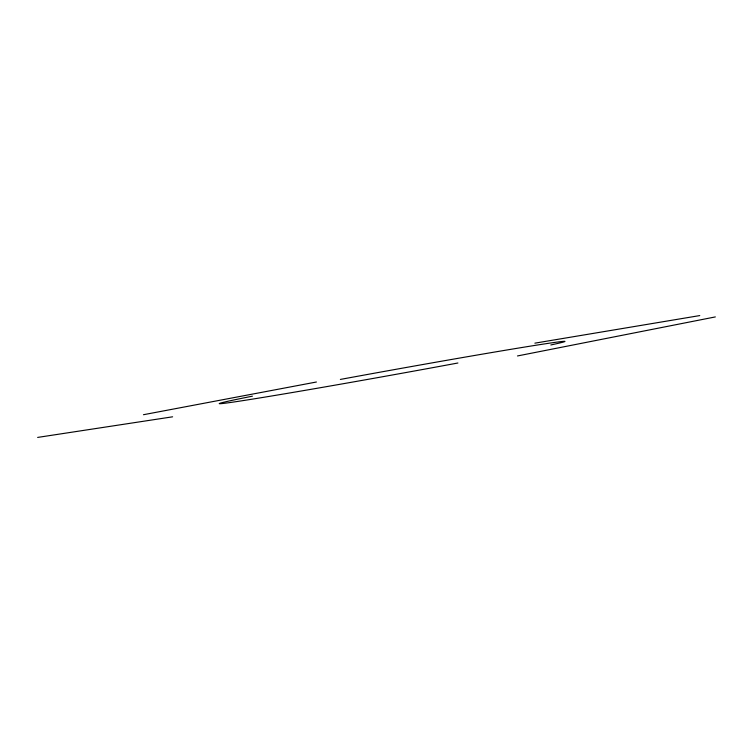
<?xml version="1.0" encoding="UTF-8"?>
<svg xmlns="http://www.w3.org/2000/svg" width="753" height="753" viewBox="0 0 753 753"><rect width="100%" height="100%" fill="white"/><g stroke="black" fill="none" stroke-linecap="round" stroke-linejoin="round"><path stroke-width="1.13" d="M517.48 355.953L715.35 316.919M143.456 414.715L316.42 382.006M534.875 343.161L699.753 315.582M37.65 437.418L172.616 416.814M340.375 379.427A175.543 2.475 -10.2 0 1 520.276 347.773A175.543 2.475 -10.2 0 1 550.829 344.959M457.909 363.002A175.543 2.475 -10.2 0 1 256.218 398.516A175.543 2.475 -10.2 0 1 252.424 396.163"/></g></svg>
